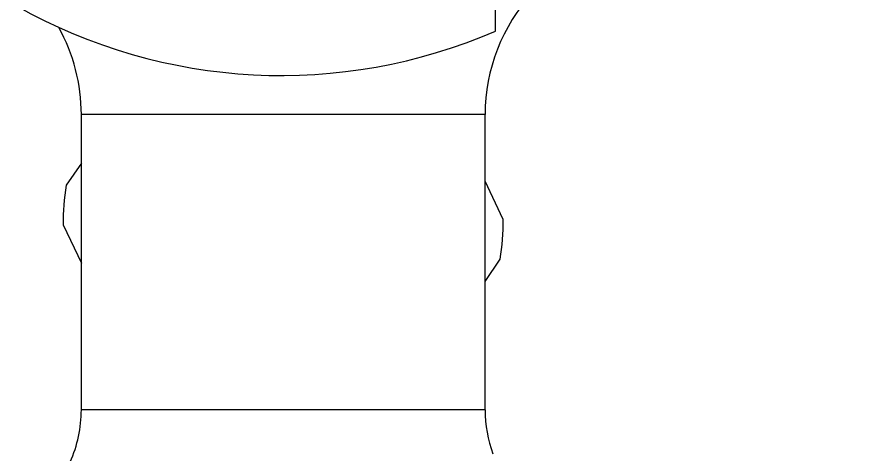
# Model space of a CAD drawing. Header units: millimetres. Extents: x 2.27 to 5, y 4.62 to 5.66.
# Drawn here: x 3.5766 to 3.6679, y 5.4045 to 5.4512 of the extents above; entities that cross this region are included whole.
import ezdxf

# ---------------------------------------------------------------- set-up
doc = ezdxf.new("R2010")
doc.units = ezdxf.units.MM
doc.linetypes.add('ACAD_ISO07W100', pattern=[3, 0, -3])
doc.styles.get("Standard").update_dxf_attribs({"font": 'arial.ttf'})
doc.dimstyles.new('cotas baños', dxfattribs={"dimtxt": 0.02, "dimasz": 0.015, "dimexe": 0.01, "dimexo": 0, "dimgap": 0.01, "dimtad": 1, "dimdsep": 46, "dimtxsty": 'Standard', "dimcen": 2.5, "dimadec": 0, "dimazin": 0, "dimtfac": 1, "dimtmove": 0, "dimatfit": 3, "dimfxl": 0, "dimarcsym": 0})

# ---------------------------------------------------------------- blocks, each defined once
blk = doc.blocks.new('110-32-lateral')
at = {"linetype": 'Continuous', "lineweight": 5}
for p, q in [((8.678055112889908, 3.588066791786523), (8.678055112889908, 3.633595017987918)), ((8.676941512889947, 3.579127569084949), (8.633754312889955, 3.579127569084949)), ((8.633754312889955, 3.547562571224073), (8.633754312889955, 3.579127569084949)), ((8.676941512889947, 3.547562571224073), (8.676941512889947, 3.579127569084949)), ((8.633754312889963, 3.573936954469186), (8.632130012934574, 3.57157228045062)), ((8.678898196661763, 3.567903649650194), (8.67694151288996, 3.572003208160389)), ((8.631797629118154, 3.567335008225679), (8.633754312889963, 3.563235449715485)), ((8.67694151288996, 3.561301703406687), (8.678565812845347, 3.563666377425253)), ((8.676941512889947, 3.547562571224073), (8.633754312889955, 3.547562571224073))]:
    blk.add_line(p, q, dxfattribs=at)
for centre, radius, start, end in [((8.696141512889952, 3.579127569084949), 0.0192, 137.291605456239, 180), ((8.655136567766334, 3.640910904886283), 0.0575999999989701, 240.6182269391889, 293.446426249082), ((8.61455431288995, 3.579127569084949), 0.0192, 0, 29.07859614404556), ((8.655347912889958, 3.567619328937936), 0.0235519999999996, 170.337784124654, 180.6916938070612), ((8.655347912889958, 3.567619328937936), 0.0235519999999996, 350.337784124654, 0.6916938070610462), ((8.620186312889947, 3.547562571224073), 0.0135679999999999, 335.7927807712991, 0), ((8.690509512889953, 3.547562571224073), 0.0135679999999999, 180, 200.3252667356092)]:
    blk.add_arc(centre, radius, start, end, dxfattribs=at)
blk = doc.blocks.new('*D15')
at = {"color": 0, "linetype": 'ACAD_ISO07W100', "lineweight": -2, "ltscale": 0.01, "transparency": 16777216}
for p, q in [((3.64247116854877, 5.4724325736043), (4.29255569396044, 5.4724325736043)), ((4.199343899495757, 5.178764239941153), (4.29255569396044, 5.178764239941153))]:
    blk.add_line(p, q, dxfattribs=at)
at = {"color": 0, "lineweight": -2, "ltscale": 0.01, "transparency": 16777216}
blk.add_line((4.282555693960441, 5.193764239941153), (4.282555693960441, 5.457432573604301), dxfattribs=at)
at = {"color": 0, "ltscale": 0.01, "transparency": 16777216}
for points in [[(4.28005569396044, 5.457432573604301), (4.285055693960441, 5.457432573604301), (4.282555693960441, 5.4724325736043)], [(4.28005569396044, 5.193764239941153), (4.285055693960441, 5.193764239941153), (4.282555693960441, 5.178764239941153)]]:
    blk.add_solid(points, dxfattribs=at)
at = {"layer": 'Defpoints', "color": 0, "ltscale": 0.01, "transparency": 16777216}
for p in [(3.64247116854877, 5.4724325736043), (4.282555693960441, 5.4724325736043), (4.199343899495757, 5.178764239941153)]:
    blk.add_point(p, dxfattribs=at)
at = {"color": 0, "lineweight": 9, "ltscale": 0.01, "transparency": 16777216, "insert": (4.262344234206006, 5.325598406772728), "char_height": 0.02, "attachment_point": 5, "rotation": 90}
blk.add_mtext('0.29', dxfattribs=at)

msp = doc.modelspace()

# ---------------------------------------------------------------- block references
msp.add_blockref('110-32-lateral', (-5.050318552133742, 1.86160166871708))

# ---------------------------------------------------------------- dimensions: what is measured, and where the dimension line sits
at = {"color": 253, "lineweight": 9, "ltscale": 0.01}
dim = msp.add_linear_dim(base=(4.282555693960441, 5.4724325736043), p1=(4.199343899495757, 5.178764239941153), p2=(3.64247116854877, 5.4724325736043), angle=90, dimstyle='cotas baños', dxfattribs=at)
dim.commit()
dim.dimension.update_dxf_attribs({"geometry": '*D15', "text_midpoint": (4.262344234206006, 5.325598406772728)})

doc.saveas('drawing.dxf')
